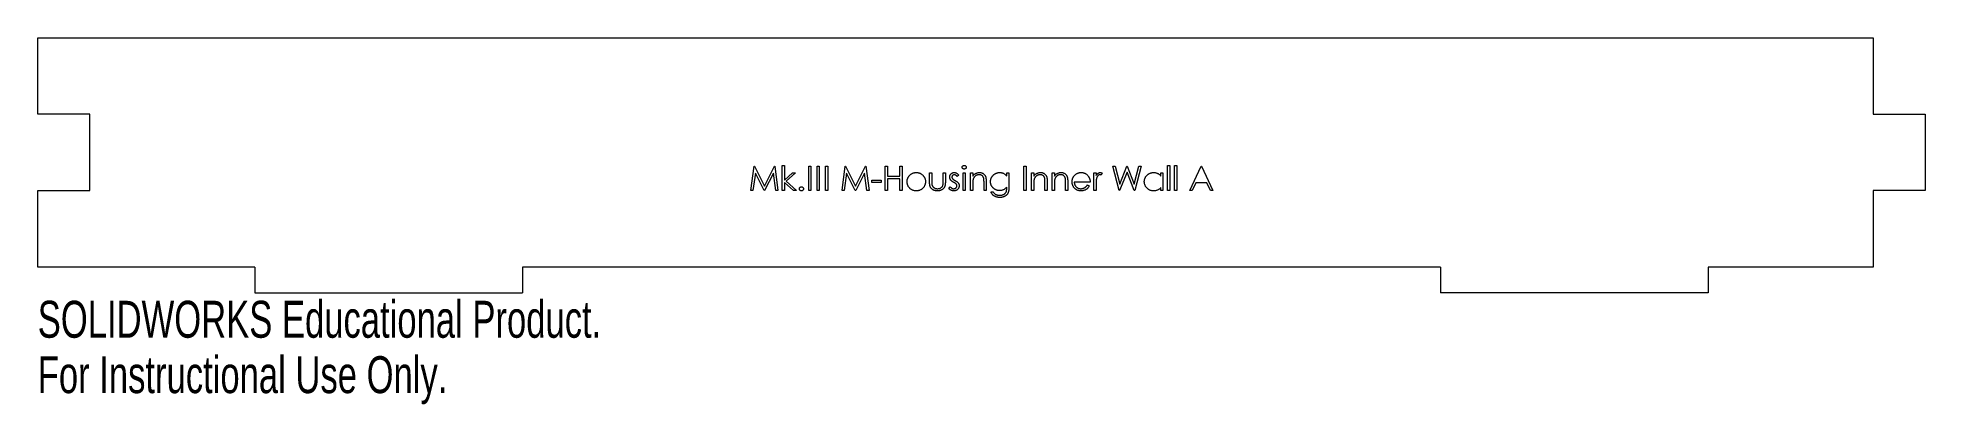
# Model space of a CAD drawing. Header units: millimetres. Extents: x -3 to 243, y -18 to 30.
import ezdxf

# ---------------------------------------------------------------- set-up
doc = ezdxf.new("R2010")
doc.units = ezdxf.units.MM
doc.styles.add('SLDTEXTSTYLE0', font='TXT', dxfattribs={"width": 0.7})

msp = doc.modelspace()

# ---------------------------------------------------------------- linework, layer by layer
at = {"color": 7, "linetype": 'Continuous', "lineweight": 15}
for p, q in [((-3.4, 30), (236.6, 30)), ((-3.4, 20), (-3.4, 30)), ((236.6, 30), (236.6, 20)), ((3.4, 20), (-3.4, 20)), ((3.4, 10), (3.4, 20)), ((236.6, 20), (243.4, 20)), ((243.4, 20), (243.4, 10)), ((89.84, 10), (90.26, 13.18)), ((90.26, 13.18), (90.3, 13.18)), ((90.3, 13.18), (91.61, 10.57)), ((91.61, 10.57), (92.92, 13.18)), ((92.92, 13.18), (92.96, 13.18)), ((92.96, 13.18), (93.38, 10)), ((93.95, 10), (93.95, 13.26)), ((93.95, 13.26), (94.23, 13.26)), ((94.23, 13.26), (94.23, 11.37)), ((97.41, 10), (97.41, 13.18)), ((97.41, 13.18), (97.69, 13.18)), ((97.69, 13.18), (97.69, 10)), ((98.51, 10), (98.51, 13.18)), ((98.51, 13.18), (98.79, 13.18)), ((98.79, 13.18), (98.79, 10)), ((99.61, 10), (99.61, 13.18)), ((99.61, 13.18), (99.89, 13.18)), ((99.89, 13.18), (99.89, 10)), ((101.76, 10), (102.18, 13.18)), ((102.18, 13.18), (102.22, 13.18)), ((102.22, 13.18), (103.53, 10.57)), ((103.53, 10.57), (104.84, 13.18)), ((104.84, 13.18), (104.88, 13.18)), ((104.88, 13.18), (105.31, 10)), ((107.42, 10), (107.42, 13.18)), ((107.42, 13.18), (107.71, 13.18)), ((107.71, 13.18), (107.71, 11.87)), ((109.34, 11.87), (109.34, 13.18)), ((109.34, 13.18), (109.62, 13.18)), ((109.62, 13.18), (109.62, 10)), ((125.54, 10), (125.54, 13.18)), ((125.54, 13.18), (125.82, 13.18)), ((125.82, 13.18), (125.82, 10)), ((138.02, 10), (137.18, 13.18)), ((137.18, 13.18), (137.47, 13.18)), ((137.47, 13.18), (138.09, 10.85)), ((139.03, 12.43), (138.06, 10)), ((138.09, 10.85), (139.02, 13.18)), ((139.02, 13.18), (139.06, 13.18)), ((139.98, 10), (139.03, 12.43)), ((139.06, 13.18), (139.97, 10.86)), ((139.97, 10.86), (140.59, 13.18)), ((140.88, 13.18), (140.03, 10)), ((140.59, 13.18), (140.88, 13.18)), ((144.34, 10), (144.34, 13.26)), ((144.34, 13.26), (144.63, 13.26)), ((144.63, 13.26), (144.63, 10)), ((145.24, 10), (145.24, 13.26)), ((145.24, 13.26), (145.52, 13.26)), ((145.52, 13.26), (145.52, 10)), ((147.23, 10), (148.74, 13.18)), ((148.74, 13.18), (148.78, 13.18)), ((148.78, 13.18), (150.24, 10)), ((-3.4, 10), (3.4, 10)), ((-3.4, 0), (-3.4, 10)), ((90.12, 10), (89.84, 10)), ((90.43, 12.29), (90.12, 10)), ((91.58, 10), (90.43, 12.29)), ((91.64, 10), (91.58, 10)), ((92.79, 12.28), (91.64, 10)), ((93.09, 10), (92.79, 12.28)), ((93.38, 10), (93.09, 10)), ((94.23, 10), (93.95, 10)), ((94.23, 11.37), (95.29, 12.32)), ((95.41, 10), (94.23, 11.07)), ((94.23, 11.07), (94.23, 10)), ((95.7, 12.32), (94.47, 11.22)), ((94.47, 11.22), (95.82, 10)), ((95.29, 12.32), (95.7, 12.32)), ((95.82, 10), (95.41, 10)), ((97.69, 10), (97.41, 10)), ((98.79, 10), (98.51, 10)), ((99.89, 10), (99.61, 10)), ((102.05, 10), (101.76, 10)), ((102.35, 12.29), (102.05, 10)), ((103.5, 10), (102.35, 12.29)), ((103.57, 10), (103.5, 10)), ((104.72, 12.28), (103.57, 10)), ((105.02, 10), (104.72, 12.28)), ((105.31, 10), (105.02, 10)), ((105.67, 11.06), (105.67, 11.38)), ((105.67, 11.38), (106.89, 11.38)), ((106.89, 11.06), (105.67, 11.06)), ((106.89, 11.38), (106.89, 11.06)), ((107.71, 10), (107.42, 10)), ((107.71, 11.87), (109.34, 11.87)), ((109.34, 11.55), (107.71, 11.55)), ((107.71, 11.55), (107.71, 10)), ((109.34, 10), (109.34, 11.55)), ((109.62, 10), (109.34, 10)), ((113.2, 11.21), (113.2, 12.32)), ((113.2, 12.32), (113.49, 12.32)), ((113.49, 12.32), (113.49, 11.24)), ((114.99, 11.24), (114.99, 12.32)), ((114.99, 12.32), (115.28, 12.32)), ((115.28, 12.32), (115.28, 11.19)), ((115.73, 10.27), (115.91, 10.49)), ((117.03, 12.03), (116.84, 11.83)), ((117.6, 10), (117.6, 12.32)), ((117.6, 12.32), (117.88, 12.32)), ((117.88, 10), (117.6, 10)), ((117.88, 12.32), (117.88, 10)), ((118.58, 10), (118.58, 12.32)), ((118.58, 12.32), (118.86, 12.32)), ((118.86, 10), (118.58, 10)), ((118.86, 12.32), (118.86, 11.9)), ((118.86, 10.84), (118.86, 10)), ((120.33, 10), (120.33, 11.09)), ((120.61, 10), (120.33, 10)), ((120.61, 11.18), (120.61, 10)), ((123.3, 11.91), (123.3, 12.32)), ((123.3, 12.32), (123.58, 12.32)), ((123.3, 10.32), (123.3, 10.44)), ((123.58, 12.32), (123.58, 10.48)), ((125.82, 10), (125.54, 10)), ((126.55, 10), (126.55, 12.32)), ((126.55, 12.32), (126.84, 12.32)), ((126.84, 10), (126.55, 10)), ((126.84, 12.32), (126.84, 11.9)), ((126.84, 10.84), (126.84, 10)), ((128.3, 10), (128.3, 11.09)), ((128.59, 10), (128.3, 10)), ((128.59, 11.18), (128.59, 10)), ((129.24, 10), (129.24, 12.32)), ((129.24, 12.32), (129.53, 12.32)), ((129.53, 10), (129.24, 10)), ((129.53, 12.32), (129.53, 11.9)), ((129.53, 10.84), (129.53, 10)), ((130.99, 10), (130.99, 11.09)), ((131.28, 10), (130.99, 10)), ((131.28, 11.18), (131.28, 10)), ((134.21, 11.1), (132.13, 11.1)), ((133.83, 10.73), (134.08, 10.6)), ((134.69, 10), (134.69, 12.32)), ((134.69, 12.32), (134.98, 12.32)), ((134.98, 10), (134.69, 10)), ((134.98, 12.32), (134.98, 11.98)), ((134.98, 10.78), (134.98, 10)), ((135.79, 12.28), (135.64, 12.03)), ((138.06, 10), (138.02, 10)), ((140.03, 10), (139.98, 10)), ((143.45, 11.89), (143.45, 12.32)), ((143.45, 12.32), (143.73, 12.32)), ((143.45, 10), (143.45, 10.4)), ((143.73, 10), (143.45, 10)), ((143.73, 12.32), (143.73, 10)), ((144.63, 10), (144.34, 10)), ((145.52, 10), (145.24, 10)), ((147.54, 10), (147.23, 10)), ((148.03, 11.02), (147.54, 10)), ((149.46, 11.02), (148.03, 11.02)), ((149.93, 10), (149.46, 11.02)), ((150.24, 10), (149.93, 10)), ((236.6, 10), (236.6, 0)), ((243.4, 10), (236.6, 10)), ((121.22, 9.84), (121.51, 9.84)), ((25, 0), (-3.4, 0)), ((25, 0), (25, -3.4)), ((60, 0), (60, -3.4)), ((180, 0), (60, 0)), ((180, 0), (180, -3.4)), ((215, 0), (215, -3.4)), ((236.6, 0), (215, 0)), ((25, -3.4), (60, -3.4)), ((215, -3.4), (180, -3.4))]:
    msp.add_line(p, q, dxfattribs=at)
for points, knots in [([(110.59, 11.98), (110.62, 12.01), (110.68, 12.07), (110.77, 12.15), (110.88, 12.21), (110.98, 12.27), (111.1, 12.31), (111.22, 12.34), (111.34, 12.36), (111.43, 12.36), (111.47, 12.36)], [0, 0, 0, 0, 0.128498, 0.252713, 0.374819, 0.496436, 0.617911, 0.741288, 0.8687, 1, 1, 1, 1]), ([(111.47, 12.36), (111.52, 12.36), (111.6, 12.36), (111.73, 12.34), (111.85, 12.31), (111.96, 12.27), (112.07, 12.21), (112.17, 12.15), (112.27, 12.07), (112.33, 12.01), (112.36, 11.98)], [0, 0, 0, 0, 0.131751, 0.258332, 0.382134, 0.503804, 0.624693, 0.746871, 0.871514, 1, 1, 1, 1]), ([(115.85, 11.75), (115.85, 11.77), (115.85, 11.82), (115.86, 11.88), (115.87, 11.94), (115.89, 11.99), (115.91, 12.05), (115.94, 12.1), (115.97, 12.14), (116.01, 12.19), (116.06, 12.23), (116.1, 12.26), (116.15, 12.29), (116.2, 12.32), (116.26, 12.34), (116.31, 12.35), (116.37, 12.36), (116.41, 12.36), (116.43, 12.36)], [0, 0, 0, 0, 0.067978, 0.133044, 0.196507, 0.258613, 0.319728, 0.380873, 0.442636, 0.505079, 0.567881, 0.628814, 0.68891, 0.748765, 0.809386, 0.870884, 0.934037, 1, 1, 1, 1]), ([(116.43, 12.36), (116.46, 12.36), (116.51, 12.36), (116.58, 12.34), (116.66, 12.32), (116.73, 12.28), (116.81, 12.23), (116.88, 12.17), (116.96, 12.11), (117, 12.06), (117.03, 12.03)], [0, 0, 0, 0, 0.105714, 0.213412, 0.326127, 0.444452, 0.569061, 0.702712, 0.846318, 1, 1, 1, 1]), ([(117.48, 13.05), (117.48, 13.07), (117.48, 13.1), (117.49, 13.15), (117.52, 13.19), (117.55, 13.23), (117.59, 13.26), (117.64, 13.28), (117.69, 13.29), (117.72, 13.3), (117.74, 13.3)], [0, 0, 0, 0, 0.12329, 0.242149, 0.363437, 0.489745, 0.618115, 0.744894, 0.868932, 1, 1, 1, 1]), ([(117.74, 12.81), (117.72, 12.81), (117.69, 12.81), (117.64, 12.83), (117.59, 12.85), (117.55, 12.88), (117.52, 12.92), (117.49, 12.96), (117.48, 13), (117.48, 13.04), (117.48, 13.05)], [0, 0, 0, 0, 0.131867, 0.256661, 0.384213, 0.513365, 0.640443, 0.761085, 0.879146, 1, 1, 1, 1]), ([(117.74, 13.3), (117.76, 13.3), (117.79, 13.29), (117.84, 13.28), (117.89, 13.26), (117.93, 13.23), (117.96, 13.19), (117.99, 13.15), (118, 13.1), (118, 13.07), (118.01, 13.05)], [0, 0, 0, 0, 0.1318993, 0.2582841, 0.3843411, 0.5119796, 0.638632, 0.7592298, 0.8774122, 1, 1, 1, 1]), ([(118.01, 13.05), (118, 13.04), (118, 13), (117.99, 12.96), (117.96, 12.92), (117.93, 12.88), (117.89, 12.85), (117.84, 12.82), (117.79, 12.81), (117.76, 12.81), (117.74, 12.81)], [0, 0, 0, 0, 0.120162, 0.237546, 0.357497, 0.484917, 0.613329, 0.74015, 0.867301, 1, 1, 1, 1]), ([(118.86, 11.9), (118.89, 11.94), (118.95, 12.01), (119.05, 12.11), (119.15, 12.19), (119.26, 12.25), (119.37, 12.3), (119.49, 12.34), (119.62, 12.36), (119.7, 12.36), (119.74, 12.36)], [0, 0, 0, 0, 0.140976, 0.273569, 0.398988, 0.51993, 0.63811, 0.756589, 0.87686, 1, 1, 1, 1]), ([(119.74, 12.36), (119.79, 12.36), (119.87, 12.36), (119.99, 12.33), (120.11, 12.29), (120.21, 12.23), (120.31, 12.16), (120.39, 12.08), (120.46, 11.98), (120.51, 11.89), (120.54, 11.82), (120.56, 11.75), (120.57, 11.67), (120.59, 11.59), (120.6, 11.5), (120.6, 11.4), (120.61, 11.3), (120.61, 11.22), (120.61, 11.18)], [0, 0, 0, 0, 0.07724, 0.151178, 0.223488, 0.295543, 0.366976, 0.437131, 0.507044, 0.57856, 0.616614, 0.658756, 0.704491, 0.754803, 0.809332, 0.868274, 0.932073, 1, 1, 1, 1]), ([(121.18, 11.17), (121.18, 11.19), (121.18, 11.25), (121.19, 11.32), (121.2, 11.4), (121.22, 11.48), (121.24, 11.55), (121.27, 11.62), (121.3, 11.69), (121.34, 11.76), (121.38, 11.83), (121.43, 11.89), (121.48, 11.95), (121.53, 12.01), (121.59, 12.06), (121.65, 12.11), (121.71, 12.16), (121.78, 12.2), (121.85, 12.24), (121.93, 12.27), (122, 12.3), (122.07, 12.32), (122.15, 12.34), (122.22, 12.35), (122.3, 12.36), (122.35, 12.36), (122.38, 12.36)], [0, 0, 0, 0, 0.042034, 0.083905, 0.125069, 0.166158, 0.20721, 0.248491, 0.289878, 0.33217, 0.374476, 0.416225, 0.45761, 0.499073, 0.540553, 0.582249, 0.62455, 0.667433, 0.710323, 0.752467, 0.794065, 0.835216, 0.876228, 0.917446, 0.958643, 1, 1, 1, 1]), ([(122.38, 12.36), (122.42, 12.36), (122.51, 12.36), (122.63, 12.34), (122.75, 12.31), (122.87, 12.26), (122.98, 12.2), (123.09, 12.13), (123.2, 12.03), (123.26, 11.95), (123.3, 11.91)], [0, 0, 0, 0, 0.120911, 0.238762, 0.354755, 0.470359, 0.589144, 0.716329, 0.852445, 1, 1, 1, 1]), ([(126.84, 11.9), (126.87, 11.94), (126.93, 12.01), (127.03, 12.11), (127.13, 12.19), (127.24, 12.25), (127.35, 12.3), (127.47, 12.34), (127.59, 12.36), (127.68, 12.36), (127.72, 12.36)], [0, 0, 0, 0, 0.140976, 0.273569, 0.398988, 0.51993, 0.63811, 0.756589, 0.87686, 1, 1, 1, 1]), ([(127.72, 12.36), (127.76, 12.36), (127.85, 12.36), (127.97, 12.33), (128.08, 12.29), (128.19, 12.23), (128.29, 12.16), (128.37, 12.08), (128.44, 11.98), (128.49, 11.89), (128.52, 11.82), (128.54, 11.75), (128.55, 11.67), (128.57, 11.59), (128.58, 11.5), (128.58, 11.4), (128.59, 11.3), (128.59, 11.22), (128.59, 11.18)], [0, 0, 0, 0, 0.0772404, 0.1511781, 0.223488, 0.2955426, 0.3669763, 0.4371305, 0.5070436, 0.5785597, 0.6166135, 0.6587562, 0.7044912, 0.7548031, 0.8093316, 0.8682745, 0.9320729, 1, 1, 1, 1]), ([(129.53, 11.9), (129.56, 11.94), (129.61, 12.01), (129.71, 12.11), (129.82, 12.19), (129.93, 12.25), (130.04, 12.3), (130.16, 12.34), (130.28, 12.36), (130.37, 12.36), (130.41, 12.36)], [0, 0, 0, 0, 0.140976, 0.273569, 0.398988, 0.51993, 0.63811, 0.756589, 0.87686, 1, 1, 1, 1]), ([(130.41, 12.36), (130.45, 12.36), (130.53, 12.36), (130.66, 12.33), (130.77, 12.29), (130.88, 12.23), (130.97, 12.16), (131.06, 12.08), (131.13, 11.98), (131.17, 11.89), (131.2, 11.82), (131.22, 11.75), (131.24, 11.67), (131.25, 11.59), (131.26, 11.5), (131.27, 11.4), (131.27, 11.3), (131.28, 11.22), (131.28, 11.18)], [0, 0, 0, 0, 0.0772404, 0.1511781, 0.223488, 0.2955426, 0.3669763, 0.4371305, 0.5070436, 0.5785597, 0.6166135, 0.6587562, 0.7044912, 0.7548031, 0.8093316, 0.8682745, 0.9320729, 1, 1, 1, 1]), ([(132.11, 11.93), (132.14, 11.96), (132.2, 12.03), (132.29, 12.12), (132.4, 12.19), (132.51, 12.26), (132.63, 12.3), (132.75, 12.34), (132.88, 12.36), (132.97, 12.36), (133.02, 12.36)], [0, 0, 0, 0, 0.128835, 0.253589, 0.374643, 0.49534, 0.616325, 0.739759, 0.866842, 1, 1, 1, 1]), ([(133.02, 12.36), (133.07, 12.36), (133.16, 12.36), (133.3, 12.33), (133.43, 12.3), (133.55, 12.25), (133.66, 12.18), (133.77, 12.1), (133.87, 12.01), (133.92, 11.94), (133.95, 11.9)], [0, 0, 0, 0, 0.13204, 0.259033, 0.38188, 0.502258, 0.622752, 0.744743, 0.870109, 1, 1, 1, 1]), ([(134.98, 11.98), (135, 12.01), (135.04, 12.07), (135.11, 12.15), (135.18, 12.22), (135.25, 12.27), (135.32, 12.31), (135.39, 12.34), (135.47, 12.36), (135.52, 12.36), (135.55, 12.36)], [0, 0, 0, 0, 0.160059, 0.306112, 0.438367, 0.560541, 0.675317, 0.786114, 0.892842, 1, 1, 1, 1]), ([(135.55, 12.36), (135.57, 12.36), (135.61, 12.36), (135.67, 12.34), (135.73, 12.32), (135.77, 12.29), (135.79, 12.28)], [0, 0, 0, 0, 0.225278, 0.463523, 0.720324, 1, 1, 1, 1]), ([(141.29, 11.17), (141.29, 11.21), (141.29, 11.29), (141.31, 11.4), (141.34, 11.52), (141.38, 11.63), (141.43, 11.73), (141.49, 11.83), (141.56, 11.92), (141.65, 12.01), (141.74, 12.09), (141.83, 12.16), (141.93, 12.23), (142.04, 12.27), (142.15, 12.31), (142.27, 12.34), (142.39, 12.36), (142.47, 12.36), (142.51, 12.36)], [0, 0, 0, 0, 0.063775, 0.126079, 0.186904, 0.247574, 0.308003, 0.369132, 0.432033, 0.496791, 0.561611, 0.624914, 0.686726, 0.748079, 0.809582, 0.871631, 0.934886, 1, 1, 1, 1]), ([(142.51, 12.36), (142.55, 12.36), (142.65, 12.36), (142.78, 12.34), (142.91, 12.3), (143.03, 12.25), (143.15, 12.19), (143.26, 12.1), (143.36, 12.01), (143.42, 11.93), (143.45, 11.89)], [0, 0, 0, 0, 0.129862, 0.254654, 0.376015, 0.495255, 0.614798, 0.738106, 0.865196, 1, 1, 1, 1]), ([(96.19, 10.22), (96.19, 10.24), (96.19, 10.28), (96.21, 10.33), (96.23, 10.37), (96.26, 10.41), (96.3, 10.45), (96.35, 10.47), (96.4, 10.49), (96.43, 10.49), (96.45, 10.49)], [0, 0, 0, 0, 0.129097, 0.252046, 0.373905, 0.501038, 0.628171, 0.751376, 0.872426, 1, 1, 1, 1]), ([(96.45, 9.96), (96.43, 9.96), (96.4, 9.96), (96.35, 9.98), (96.3, 10), (96.26, 10.04), (96.23, 10.08), (96.21, 10.12), (96.19, 10.17), (96.19, 10.21), (96.19, 10.22)], [0, 0, 0, 0, 0.127757, 0.249414, 0.372796, 0.500111, 0.62861, 0.750643, 0.873768, 1, 1, 1, 1]), ([(96.45, 10.49), (96.47, 10.49), (96.5, 10.49), (96.55, 10.47), (96.6, 10.45), (96.64, 10.41), (96.67, 10.37), (96.7, 10.33), (96.71, 10.28), (96.72, 10.24), (96.72, 10.22)], [0, 0, 0, 0, 0.127519, 0.249986, 0.371792, 0.49887, 0.625948, 0.748492, 0.870959, 1, 1, 1, 1]), ([(96.72, 10.22), (96.72, 10.21), (96.71, 10.17), (96.7, 10.12), (96.67, 10.08), (96.64, 10.04), (96.6, 10), (96.55, 9.98), (96.5, 9.96), (96.47, 9.96), (96.45, 9.96)], [0, 0, 0, 0, 0.1261777, 0.2488206, 0.37154, 0.4999837, 0.6272442, 0.7492255, 0.872298, 1, 1, 1, 1]), ([(110.27, 11.15), (110.27, 11.19), (110.27, 11.27), (110.29, 11.38), (110.31, 11.49), (110.35, 11.6), (110.39, 11.7), (110.45, 11.8), (110.51, 11.89), (110.56, 11.95), (110.59, 11.98)], [0, 0, 0, 0, 0.1289191, 0.2552377, 0.3786786, 0.5010879, 0.6227137, 0.7462408, 0.871589, 1, 1, 1, 1]), ([(111.47, 9.96), (111.43, 9.96), (111.35, 9.96), (111.22, 9.98), (111.1, 10.01), (110.99, 10.05), (110.89, 10.1), (110.79, 10.16), (110.69, 10.23), (110.61, 10.32), (110.53, 10.41), (110.46, 10.5), (110.4, 10.6), (110.35, 10.7), (110.32, 10.81), (110.29, 10.92), (110.27, 11.04), (110.27, 11.11), (110.27, 11.15)], [0, 0, 0, 0, 0.068742, 0.134635, 0.198324, 0.260825, 0.322714, 0.384555, 0.446913, 0.510958, 0.574931, 0.636685, 0.697483, 0.757134, 0.816966, 0.876818, 0.937663, 1, 1, 1, 1]), ([(112.67, 11.15), (112.67, 11.11), (112.67, 11.04), (112.65, 10.92), (112.63, 10.81), (112.59, 10.7), (112.54, 10.6), (112.49, 10.5), (112.42, 10.41), (112.34, 10.32), (112.25, 10.23), (112.16, 10.16), (112.06, 10.1), (111.95, 10.05), (111.84, 10.01), (111.72, 9.98), (111.6, 9.96), (111.52, 9.96), (111.47, 9.96)], [0, 0, 0, 0, 0.062416, 0.123337, 0.183265, 0.243172, 0.302898, 0.363774, 0.425605, 0.489659, 0.553785, 0.616222, 0.677854, 0.739517, 0.802097, 0.865866, 0.931508, 1, 1, 1, 1]), ([(112.36, 11.98), (112.38, 11.95), (112.43, 11.89), (112.5, 11.8), (112.55, 11.7), (112.6, 11.6), (112.63, 11.49), (112.66, 11.38), (112.67, 11.27), (112.67, 11.19), (112.67, 11.15)], [0, 0, 0, 0, 0.128157, 0.253834, 0.376506, 0.498534, 0.621368, 0.744565, 0.870634, 1, 1, 1, 1]), ([(114.24, 9.96), (114.21, 9.96), (114.16, 9.96), (114.08, 9.97), (114, 9.98), (113.92, 9.99), (113.85, 10.01), (113.79, 10.03), (113.72, 10.06), (113.66, 10.09), (113.61, 10.13), (113.55, 10.17), (113.51, 10.21), (113.46, 10.26), (113.42, 10.31), (113.38, 10.36), (113.35, 10.42), (113.32, 10.48), (113.29, 10.54), (113.26, 10.62), (113.25, 10.7), (113.23, 10.78), (113.22, 10.88), (113.21, 10.98), (113.2, 11.1), (113.2, 11.17), (113.2, 11.21)], [0, 0, 0, 0, 0.0451517, 0.0887273, 0.1305341, 0.1710707, 0.2100958, 0.2477692, 0.2848494, 0.3209855, 0.3563874, 0.3915493, 0.4261914, 0.4605111, 0.4949714, 0.5295336, 0.5645757, 0.6000962, 0.6375349, 0.6782134, 0.7225827, 0.7701823, 0.8218793, 0.877067, 0.936524, 1, 1, 1, 1]), ([(113.49, 11.24), (113.49, 11.21), (113.49, 11.15), (113.49, 11.07), (113.49, 10.99), (113.5, 10.91), (113.5, 10.85), (113.51, 10.79), (113.52, 10.74), (113.53, 10.72), (113.53, 10.7)], [0, 0, 0, 0, 0.173617, 0.33212, 0.477936, 0.609932, 0.727032, 0.831671, 0.921715, 1, 1, 1, 1]), ([(113.53, 10.7), (113.54, 10.68), (113.55, 10.65), (113.57, 10.6), (113.6, 10.56), (113.63, 10.51), (113.66, 10.47), (113.7, 10.43), (113.74, 10.4), (113.81, 10.36), (113.89, 10.31), (114, 10.27), (114.12, 10.25), (114.2, 10.25), (114.24, 10.24)], [0, 0, 0, 0, 0.060487, 0.119716, 0.178086, 0.235971, 0.29461, 0.353536, 0.413161, 0.474545, 0.599234, 0.727029, 0.859695, 1, 1, 1, 1]), ([(115.28, 11.19), (115.28, 11.15), (115.28, 11.08), (115.27, 10.97), (115.26, 10.87), (115.25, 10.78), (115.24, 10.69), (115.22, 10.61), (115.19, 10.54), (115.17, 10.47), (115.13, 10.41), (115.1, 10.36), (115.06, 10.31), (115.02, 10.26), (114.98, 10.21), (114.93, 10.17), (114.88, 10.13), (114.82, 10.09), (114.76, 10.06), (114.7, 10.03), (114.63, 10.01), (114.56, 9.99), (114.49, 9.98), (114.41, 9.97), (114.33, 9.96), (114.27, 9.96), (114.24, 9.96)], [0, 0, 0, 0, 0.06221, 0.120696, 0.1755485, 0.2261906, 0.2737107, 0.3173021, 0.3578373, 0.3954278, 0.4310885, 0.4660975, 0.5010152, 0.5354236, 0.5701735, 0.6047651, 0.640093, 0.6759387, 0.7122248, 0.7494555, 0.7876011, 0.8267838, 0.8678286, 0.9101595, 0.9539387, 1, 1, 1, 1]), ([(114.24, 10.24), (114.29, 10.25), (114.37, 10.25), (114.49, 10.27), (114.6, 10.31), (114.69, 10.36), (114.78, 10.43), (114.85, 10.5), (114.91, 10.58), (114.93, 10.65), (114.95, 10.68)], [0, 0, 0, 0, 0.144632, 0.279837, 0.408371, 0.533043, 0.653596, 0.770016, 0.884339, 1, 1, 1, 1]), ([(114.95, 10.68), (114.95, 10.69), (114.96, 10.72), (114.97, 10.77), (114.98, 10.82), (114.98, 10.89), (114.99, 10.97), (114.99, 11.05), (114.99, 11.14), (114.99, 11.21), (114.99, 11.24)], [0, 0, 0, 0, 0.069693, 0.154074, 0.254591, 0.371465, 0.504755, 0.653494, 0.818953, 1, 1, 1, 1]), ([(116.39, 9.96), (116.36, 9.96), (116.29, 9.96), (116.2, 9.98), (116.11, 10), (116.02, 10.04), (115.93, 10.09), (115.86, 10.14), (115.79, 10.2), (115.75, 10.25), (115.73, 10.27)], [0, 0, 0, 0, 0.126743, 0.251724, 0.377219, 0.504694, 0.631458, 0.755401, 0.877701, 1, 1, 1, 1]), ([(115.95, 11.39), (115.94, 11.42), (115.9, 11.47), (115.87, 11.56), (115.85, 11.66), (115.85, 11.72), (115.85, 11.75)], [0, 0, 0, 0, 0.246252, 0.492591, 0.74057, 1, 1, 1, 1]), ([(115.91, 10.49), (115.93, 10.47), (115.97, 10.43), (116.02, 10.38), (116.08, 10.34), (116.14, 10.3), (116.2, 10.28), (116.25, 10.26), (116.31, 10.25), (116.35, 10.24), (116.37, 10.24)], [0, 0, 0, 0, 0.147476, 0.285904, 0.417172, 0.540501, 0.659238, 0.775006, 0.887229, 1, 1, 1, 1]), ([(116.35, 11.08), (116.33, 11.09), (116.28, 11.12), (116.22, 11.16), (116.16, 11.2), (116.11, 11.24), (116.06, 11.28), (116.02, 11.32), (115.98, 11.35), (115.96, 11.38), (115.95, 11.39)], [0, 0, 0, 0, 0.157762, 0.30595, 0.443775, 0.572824, 0.692154, 0.802296, 0.905564, 1, 1, 1, 1]), ([(116.43, 12.08), (116.41, 12.07), (116.37, 12.07), (116.32, 12.05), (116.27, 12.02), (116.22, 11.98), (116.18, 11.93), (116.15, 11.88), (116.14, 11.82), (116.13, 11.78), (116.13, 11.76)], [0, 0, 0, 0, 0.1249585, 0.2459006, 0.369166, 0.4985108, 0.6285039, 0.7510283, 0.8737242, 1, 1, 1, 1]), ([(116.13, 11.76), (116.13, 11.75), (116.14, 11.71), (116.15, 11.65), (116.18, 11.6), (116.2, 11.57), (116.21, 11.55)], [0, 0, 0, 0, 0.2400399, 0.4794032, 0.7317567, 1, 1, 1, 1]), ([(116.21, 11.55), (116.22, 11.54), (116.23, 11.53), (116.26, 11.5), (116.3, 11.47), (116.34, 11.44), (116.38, 11.41), (116.43, 11.38), (116.48, 11.35), (116.52, 11.33), (116.54, 11.31)], [0, 0, 0, 0, 0.083425, 0.17756, 0.283982, 0.402217, 0.533568, 0.676121, 0.831649, 1, 1, 1, 1]), ([(116.71, 10.84), (116.7, 10.85), (116.68, 10.86), (116.65, 10.89), (116.62, 10.92), (116.58, 10.95), (116.53, 10.98), (116.48, 11.01), (116.42, 11.04), (116.38, 11.07), (116.35, 11.08)], [0, 0, 0, 0, 0.076875, 0.167462, 0.27227, 0.389551, 0.520801, 0.666263, 0.825545, 1, 1, 1, 1]), ([(116.37, 10.24), (116.4, 10.25), (116.46, 10.25), (116.53, 10.27), (116.6, 10.3), (116.67, 10.35), (116.72, 10.41), (116.76, 10.48), (116.78, 10.54), (116.78, 10.59), (116.78, 10.62)], [0, 0, 0, 0, 0.134042, 0.261896, 0.387836, 0.517686, 0.644509, 0.764718, 0.880291, 1, 1, 1, 1]), ([(117.07, 10.63), (117.07, 10.61), (117.07, 10.56), (117.06, 10.5), (117.04, 10.43), (117.02, 10.37), (116.99, 10.31), (116.96, 10.26), (116.92, 10.2), (116.88, 10.15), (116.83, 10.11), (116.77, 10.07), (116.72, 10.03), (116.66, 10.01), (116.59, 9.99), (116.53, 9.97), (116.46, 9.96), (116.41, 9.96), (116.39, 9.96)], [0, 0, 0, 0, 0.064548, 0.127199, 0.188597, 0.24864, 0.309525, 0.370037, 0.431889, 0.495704, 0.559519, 0.621372, 0.682397, 0.743568, 0.805498, 0.86864, 0.933066, 1, 1, 1, 1]), ([(116.84, 11.83), (116.82, 11.85), (116.79, 11.89), (116.74, 11.94), (116.68, 11.98), (116.63, 12.02), (116.58, 12.04), (116.53, 12.06), (116.48, 12.07), (116.45, 12.08), (116.43, 12.08)], [0, 0, 0, 0, 0.158223, 0.305036, 0.441309, 0.565963, 0.683525, 0.793334, 0.898518, 1, 1, 1, 1]), ([(116.54, 11.31), (116.57, 11.3), (116.62, 11.27), (116.68, 11.23), (116.74, 11.19), (116.8, 11.15), (116.85, 11.11), (116.89, 11.07), (116.93, 11.03), (116.95, 11), (116.96, 10.99)], [0, 0, 0, 0, 0.158989, 0.307115, 0.446213, 0.574876, 0.694152, 0.804581, 0.906593, 1, 1, 1, 1]), ([(116.78, 10.62), (116.78, 10.64), (116.78, 10.68), (116.77, 10.74), (116.74, 10.79), (116.72, 10.82), (116.71, 10.84)], [0, 0, 0, 0, 0.2534754, 0.5004533, 0.7455781, 1, 1, 1, 1]), ([(116.96, 10.99), (116.98, 10.96), (117.01, 10.91), (117.05, 10.82), (117.07, 10.73), (117.07, 10.66), (117.07, 10.63)], [0, 0, 0, 0, 0.248839, 0.495235, 0.743336, 1, 1, 1, 1]), ([(118.9, 11.46), (118.9, 11.45), (118.89, 11.41), (118.88, 11.36), (118.88, 11.29), (118.87, 11.22), (118.87, 11.14), (118.86, 11.04), (118.86, 10.94), (118.86, 10.88), (118.86, 10.84)], [0, 0, 0, 0, 0.076995, 0.167615, 0.271052, 0.38946, 0.520843, 0.666399, 0.826094, 1, 1, 1, 1]), ([(119.69, 12.08), (119.67, 12.08), (119.63, 12.07), (119.56, 12.07), (119.49, 12.05), (119.43, 12.03), (119.37, 12.01), (119.31, 11.98), (119.25, 11.94), (119.19, 11.9), (119.14, 11.85), (119.09, 11.81), (119.05, 11.76), (119.01, 11.7), (118.98, 11.65), (118.95, 11.59), (118.92, 11.53), (118.91, 11.48), (118.9, 11.46)], [0, 0, 0, 0, 0.063986, 0.126627, 0.188984, 0.25023, 0.312351, 0.374574, 0.438148, 0.50292, 0.567974, 0.630771, 0.692935, 0.754398, 0.815218, 0.876117, 0.938015, 1, 1, 1, 1]), ([(120.29, 11.62), (120.28, 11.66), (120.26, 11.72), (120.22, 11.82), (120.16, 11.9), (120.09, 11.96), (120.01, 12.02), (119.91, 12.05), (119.81, 12.07), (119.73, 12.07), (119.69, 12.08)], [0, 0, 0, 0, 0.13552, 0.260833, 0.378476, 0.493178, 0.609281, 0.729981, 0.859261, 1, 1, 1, 1]), ([(120.33, 11.09), (120.33, 11.12), (120.33, 11.18), (120.32, 11.27), (120.32, 11.35), (120.32, 11.42), (120.31, 11.48), (120.31, 11.53), (120.3, 11.58), (120.29, 11.61), (120.29, 11.62)], [0, 0, 0, 0, 0.17885, 0.34211, 0.489826, 0.623254, 0.74008, 0.841483, 0.928908, 1, 1, 1, 1]), ([(122.37, 10), (122.34, 10), (122.29, 10), (122.21, 10.01), (122.14, 10.02), (122.06, 10.04), (121.98, 10.06), (121.91, 10.09), (121.84, 10.12), (121.77, 10.16), (121.7, 10.2), (121.64, 10.24), (121.58, 10.29), (121.52, 10.34), (121.47, 10.4), (121.42, 10.45), (121.37, 10.52), (121.33, 10.58), (121.3, 10.65), (121.27, 10.72), (121.24, 10.79), (121.22, 10.86), (121.2, 10.94), (121.19, 11.01), (121.18, 11.09), (121.18, 11.14), (121.18, 11.17)], [0, 0, 0, 0, 0.042865, 0.085222, 0.127202, 0.169025, 0.210882, 0.252963, 0.295628, 0.338553, 0.381463, 0.423582, 0.465066, 0.506312, 0.54704, 0.587676, 0.628675, 0.669946, 0.711036, 0.751996, 0.792673, 0.833446, 0.874191, 0.915494, 0.957478, 1, 1, 1, 1]), ([(123.3, 10.44), (123.27, 10.41), (123.21, 10.34), (123.11, 10.25), (123, 10.18), (122.89, 10.11), (122.76, 10.06), (122.64, 10.03), (122.5, 10), (122.41, 10), (122.37, 10)], [0, 0, 0, 0, 0.126561, 0.250895, 0.374719, 0.499826, 0.624964, 0.749039, 0.87318, 1, 1, 1, 1]), ([(122.38, 9.39), (122.43, 9.39), (122.52, 9.39), (122.66, 9.41), (122.79, 9.45), (122.9, 9.5), (123, 9.55), (123.08, 9.62), (123.15, 9.69), (123.2, 9.76), (123.23, 9.82), (123.25, 9.87), (123.26, 9.93), (123.28, 10), (123.29, 10.07), (123.29, 10.15), (123.3, 10.23), (123.3, 10.29), (123.3, 10.32)], [0, 0, 0, 0, 0.0981713, 0.1892644, 0.2744631, 0.3550232, 0.4309205, 0.501086, 0.5666076, 0.6297209, 0.6627107, 0.6987656, 0.7386105, 0.7825812, 0.8304088, 0.8825779, 0.9392287, 1, 1, 1, 1]), ([(123.58, 10.48), (123.58, 10.44), (123.58, 10.36), (123.58, 10.25), (123.57, 10.15), (123.56, 10.06), (123.55, 9.98), (123.54, 9.9), (123.52, 9.83), (123.5, 9.79), (123.5, 9.77)], [0, 0, 0, 0, 0.1634453, 0.3154887, 0.4562908, 0.5858641, 0.7054287, 0.8133707, 0.9117182, 1, 1, 1, 1]), ([(126.88, 11.46), (126.88, 11.45), (126.87, 11.41), (126.86, 11.36), (126.85, 11.29), (126.85, 11.22), (126.84, 11.14), (126.84, 11.04), (126.84, 10.94), (126.84, 10.88), (126.84, 10.84)], [0, 0, 0, 0, 0.076995, 0.167615, 0.271052, 0.38946, 0.520843, 0.666399, 0.826094, 1, 1, 1, 1]), ([(127.67, 12.08), (127.65, 12.08), (127.6, 12.07), (127.54, 12.07), (127.47, 12.05), (127.41, 12.03), (127.35, 12.01), (127.29, 11.98), (127.23, 11.94), (127.17, 11.9), (127.12, 11.85), (127.07, 11.81), (127.03, 11.76), (126.99, 11.7), (126.96, 11.65), (126.93, 11.59), (126.9, 11.53), (126.89, 11.48), (126.88, 11.46)], [0, 0, 0, 0, 0.063986, 0.126627, 0.188984, 0.25023, 0.312351, 0.374574, 0.438148, 0.50292, 0.567974, 0.630771, 0.692935, 0.754398, 0.815218, 0.876117, 0.938015, 1, 1, 1, 1]), ([(128.27, 11.62), (128.26, 11.66), (128.24, 11.72), (128.2, 11.82), (128.14, 11.9), (128.07, 11.96), (127.98, 12.02), (127.89, 12.05), (127.78, 12.07), (127.71, 12.07), (127.67, 12.08)], [0, 0, 0, 0, 0.1355195, 0.2608332, 0.378476, 0.4931776, 0.609281, 0.729981, 0.8592613, 1, 1, 1, 1]), ([(128.3, 11.09), (128.3, 11.12), (128.3, 11.18), (128.3, 11.27), (128.3, 11.35), (128.3, 11.42), (128.29, 11.48), (128.29, 11.53), (128.28, 11.58), (128.27, 11.61), (128.27, 11.62)], [0, 0, 0, 0, 0.17885, 0.3421096, 0.4898257, 0.6232544, 0.7400797, 0.8414827, 0.9289077, 1, 1, 1, 1]), ([(129.57, 11.46), (129.57, 11.45), (129.56, 11.41), (129.55, 11.36), (129.54, 11.29), (129.54, 11.22), (129.53, 11.14), (129.53, 11.04), (129.53, 10.94), (129.53, 10.88), (129.53, 10.84)], [0, 0, 0, 0, 0.076995, 0.167615, 0.271052, 0.38946, 0.520843, 0.666399, 0.826094, 1, 1, 1, 1]), ([(130.36, 12.08), (130.34, 12.08), (130.29, 12.07), (130.22, 12.07), (130.16, 12.05), (130.09, 12.03), (130.03, 12.01), (129.97, 11.98), (129.91, 11.94), (129.86, 11.9), (129.81, 11.85), (129.76, 11.81), (129.71, 11.76), (129.68, 11.7), (129.64, 11.65), (129.61, 11.59), (129.59, 11.53), (129.58, 11.48), (129.57, 11.46)], [0, 0, 0, 0, 0.063986, 0.126627, 0.188984, 0.25023, 0.312351, 0.374574, 0.438148, 0.50292, 0.567974, 0.630771, 0.692935, 0.754398, 0.815218, 0.876117, 0.938015, 1, 1, 1, 1]), ([(130.96, 11.62), (130.95, 11.66), (130.93, 11.72), (130.88, 11.82), (130.82, 11.9), (130.75, 11.96), (130.67, 12.02), (130.58, 12.05), (130.47, 12.07), (130.4, 12.07), (130.36, 12.08)], [0, 0, 0, 0, 0.1355195, 0.2608332, 0.378476, 0.4931776, 0.609281, 0.729981, 0.8592613, 1, 1, 1, 1]), ([(130.99, 11.09), (130.99, 11.12), (130.99, 11.18), (130.99, 11.27), (130.99, 11.35), (130.98, 11.42), (130.98, 11.48), (130.97, 11.53), (130.97, 11.58), (130.96, 11.61), (130.96, 11.62)], [0, 0, 0, 0, 0.17885, 0.3421096, 0.4898257, 0.6232544, 0.7400797, 0.8414827, 0.9289077, 1, 1, 1, 1]), ([(131.85, 11.15), (131.85, 11.19), (131.85, 11.26), (131.86, 11.36), (131.88, 11.47), (131.91, 11.56), (131.95, 11.66), (131.99, 11.75), (132.05, 11.84), (132.09, 11.9), (132.11, 11.93)], [0, 0, 0, 0, 0.128045, 0.253768, 0.377428, 0.500551, 0.623296, 0.746578, 0.872348, 1, 1, 1, 1]), ([(133.01, 9.96), (132.97, 9.96), (132.88, 9.96), (132.75, 9.98), (132.63, 10.01), (132.52, 10.05), (132.42, 10.1), (132.32, 10.16), (132.23, 10.24), (132.15, 10.32), (132.08, 10.42), (132.02, 10.51), (131.96, 10.61), (131.92, 10.72), (131.89, 10.82), (131.86, 10.93), (131.85, 11.04), (131.85, 11.12), (131.85, 11.15)], [0, 0, 0, 0, 0.071579, 0.139629, 0.204797, 0.268135, 0.329814, 0.391301, 0.453434, 0.516552, 0.579631, 0.641119, 0.701294, 0.76081, 0.819932, 0.87892, 0.938983, 1, 1, 1, 1]), ([(132.13, 11.1), (132.13, 11.07), (132.13, 11.01), (132.15, 10.92), (132.17, 10.84), (132.2, 10.76), (132.23, 10.68), (132.27, 10.61), (132.32, 10.55), (132.38, 10.48), (132.44, 10.43), (132.51, 10.38), (132.58, 10.34), (132.65, 10.3), (132.73, 10.28), (132.81, 10.26), (132.89, 10.25), (132.95, 10.24), (132.98, 10.24)], [0, 0, 0, 0, 0.068385, 0.134476, 0.198391, 0.260753, 0.321829, 0.383037, 0.444653, 0.507398, 0.569825, 0.630778, 0.690929, 0.750945, 0.811049, 0.872331, 0.935004, 1, 1, 1, 1]), ([(132.98, 10.24), (133.01, 10.24), (133.06, 10.25), (133.15, 10.26), (133.23, 10.27), (133.31, 10.3), (133.39, 10.33), (133.46, 10.36), (133.52, 10.4), (133.59, 10.44), (133.65, 10.5), (133.71, 10.56), (133.77, 10.64), (133.81, 10.7), (133.83, 10.73)], [0, 0, 0, 0, 0.082592, 0.163879, 0.245659, 0.327726, 0.40861, 0.485749, 0.559169, 0.630268, 0.705306, 0.792065, 0.889796, 1, 1, 1, 1]), ([(134.08, 10.6), (134.06, 10.56), (134.02, 10.49), (133.96, 10.4), (133.89, 10.31), (133.81, 10.24), (133.73, 10.17), (133.64, 10.12), (133.55, 10.07), (133.45, 10.03), (133.35, 10), (133.24, 9.98), (133.13, 9.96), (133.05, 9.96), (133.01, 9.96)], [0, 0, 0, 0, 0.09337, 0.181661, 0.265874, 0.346355, 0.4246, 0.501903, 0.579992, 0.658443, 0.738672, 0.821894, 0.908801, 1, 1, 1, 1]), ([(133.95, 11.9), (133.97, 11.88), (134.01, 11.82), (134.06, 11.73), (134.11, 11.64), (134.14, 11.54), (134.17, 11.44), (134.19, 11.33), (134.2, 11.22), (134.2, 11.14), (134.21, 11.1)], [0, 0, 0, 0, 0.118522, 0.236255, 0.356174, 0.47725, 0.60154, 0.729618, 0.862158, 1, 1, 1, 1]), ([(135.03, 11.58), (135.03, 11.56), (135.02, 11.52), (135.01, 11.45), (135, 11.37), (134.99, 11.27), (134.99, 11.17), (134.98, 11.05), (134.98, 10.92), (134.98, 10.83), (134.98, 10.78)], [0, 0, 0, 0, 0.070855, 0.156938, 0.2586, 0.375891, 0.508166, 0.656238, 0.820177, 1, 1, 1, 1]), ([(135.49, 12.08), (135.47, 12.07), (135.42, 12.07), (135.35, 12.05), (135.29, 12.01), (135.23, 11.96), (135.19, 11.92), (135.16, 11.88), (135.14, 11.84), (135.11, 11.8), (135.09, 11.75), (135.07, 11.69), (135.05, 11.64), (135.04, 11.6), (135.03, 11.58)], [0, 0, 0, 0, 0.0938065, 0.1913381, 0.2951906, 0.4103123, 0.4719303, 0.5364252, 0.6031187, 0.6741177, 0.749332, 0.8282834, 0.9120398, 1, 1, 1, 1]), ([(135.64, 12.03), (135.62, 12.04), (135.6, 12.05), (135.56, 12.07), (135.52, 12.07), (135.5, 12.08), (135.49, 12.08)], [0, 0, 0, 0, 0.295139, 0.56023, 0.794983, 1, 1, 1, 1]), ([(142.5, 9.96), (142.46, 9.96), (142.38, 9.96), (142.26, 9.98), (142.14, 10.01), (142.03, 10.04), (141.93, 10.1), (141.83, 10.16), (141.73, 10.23), (141.64, 10.31), (141.56, 10.4), (141.49, 10.49), (141.43, 10.59), (141.38, 10.7), (141.34, 10.81), (141.31, 10.92), (141.29, 11.04), (141.29, 11.13), (141.29, 11.17)], [0, 0, 0, 0, 0.06462, 0.1274335, 0.1890041, 0.2499301, 0.3106685, 0.372329, 0.4349391, 0.4995755, 0.5641912, 0.6267352, 0.6881093, 0.7492936, 0.8103305, 0.8719012, 0.9350459, 1, 1, 1, 1]), ([(143.45, 10.4), (143.41, 10.37), (143.35, 10.29), (143.25, 10.2), (143.14, 10.12), (143.02, 10.06), (142.9, 10.02), (142.77, 9.98), (142.64, 9.96), (142.54, 9.96), (142.5, 9.96)], [0, 0, 0, 0, 0.134298, 0.262085, 0.38627, 0.507165, 0.6273, 0.748145, 0.87237, 1, 1, 1, 1]), ([(122.41, 9.1), (122.36, 9.11), (122.26, 9.11), (122.13, 9.12), (122, 9.15), (121.88, 9.19), (121.77, 9.23), (121.66, 9.29), (121.57, 9.35), (121.49, 9.42), (121.42, 9.5), (121.35, 9.6), (121.28, 9.71), (121.24, 9.79), (121.22, 9.84)], [0, 0, 0, 0, 0.096491, 0.188474, 0.27684, 0.362137, 0.443437, 0.520166, 0.59271, 0.662917, 0.735419, 0.814881, 0.903061, 1, 1, 1, 1]), ([(121.51, 9.84), (121.53, 9.8), (121.57, 9.73), (121.66, 9.64), (121.75, 9.56), (121.85, 9.5), (121.97, 9.45), (122.09, 9.41), (122.23, 9.39), (122.33, 9.39), (122.38, 9.39)], [0, 0, 0, 0, 0.1247165, 0.2438054, 0.3600615, 0.475112, 0.5935251, 0.7193502, 0.8538548, 1, 1, 1, 1]), ([(123.5, 9.77), (123.49, 9.74), (123.47, 9.69), (123.43, 9.62), (123.39, 9.55), (123.34, 9.48), (123.29, 9.43), (123.23, 9.37), (123.16, 9.32), (123.1, 9.28), (123.02, 9.23), (122.94, 9.2), (122.86, 9.17), (122.78, 9.15), (122.69, 9.13), (122.6, 9.11), (122.5, 9.11), (122.44, 9.1), (122.41, 9.1)], [0, 0, 0, 0, 0.061371, 0.120906, 0.179424, 0.237607, 0.295938, 0.354218, 0.413537, 0.474087, 0.535121, 0.596988, 0.66002, 0.724277, 0.790012, 0.857748, 0.927829, 1, 1, 1, 1])]:
    msp.add_open_spline(points, degree=3, knots=knots, dxfattribs=at)

# ---------------------------------------------------------------- texts
at = {"color": 7, "linetype": 'Continuous', "char_height": 4.8336, "attachment_point": 1, "style": 'SLDTEXTSTYLE0'}
for s, insert in [('SOLIDWORKS Educational Product.', (-3.4, -4.42)), ('For Instructional Use Only.', (-3.4, -11.67))]:
    msp.add_mtext(s, dxfattribs=dict(at, insert=insert))

doc.saveas('drawing.dxf')
